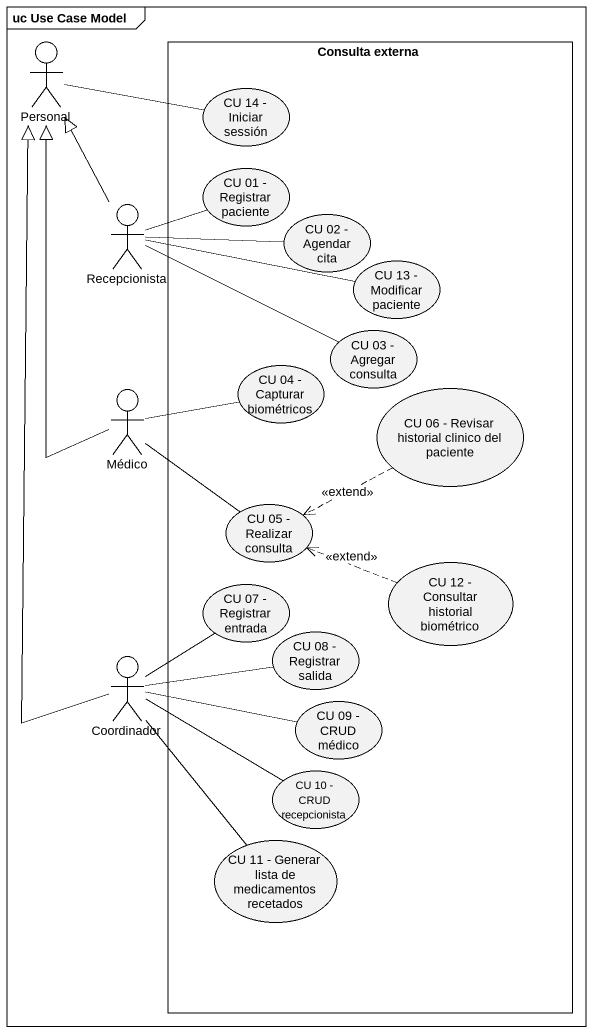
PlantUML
@startuml
mainframe uc Use Case Model
actor Personal
rectangle "Consulta externa" as Consulta_externa {
  usecase "CU 14 - Iniciar sessión" as CU_14_Iniciar_sessión
  usecase "CU 01 - Registrar paciente" as CU_01_Registrar_paciente
  usecase "CU 02 - Agendar cita" as CU_02_Agendar_cita
  usecase "CU 13 - Modificar paciente" as CU_13_Modificar_paciente
  usecase "CU 03 - Agregar consulta" as CU_03_Agregar_consulta
  usecase "CU 04 - Capturar biométricos" as CU_04_Capturar_biométricos
  usecase "CU 06 - Revisar historial clinico del paciente" as CU_06_Revisar_historial
  usecase "CU 05 - Realizar consulta" as CU_05_Realizar_consulta
  usecase "CU 07 - Registrar entrada" as CU_07_Registrar_entrada
  usecase "CU 12 - Consultar historial biométrico" as CU_12_Consultar_historial
  usecase "CU 08 - Registrar salida" as CU_08_Registrar_salida
  usecase "CU 09 - CRUD médico" as CU_09_CRUD_médico
  usecase "CU 10 - CRUD recepcionista" as CU_10_CRUD_recepcionista
  usecase "CU 11 - Generar lista de medicamentos recetados" as CU_11_Generar_lista_de
}
actor Recepcionista
actor Médico
actor Coordinador
Personal -right- CU_14_Iniciar_sessión
Recepcionista -up-|> Personal
Recepcionista -right- CU_01_Registrar_paciente
Recepcionista -right- CU_02_Agendar_cita
Recepcionista -right- CU_13_Modificar_paciente
Recepcionista -right- CU_03_Agregar_consulta
Médico -up-|> Personal
Médico -right- CU_04_Capturar_biométricos
CU_06_Revisar_historial .left.> CU_05_Realizar_consulta : <<extend>>
CU_05_Realizar_consulta -up- Médico
CU_12_Consultar_historial .left.> CU_05_Realizar_consulta : <<extend>>
Coordinador -up-|> Personal
Coordinador -up- CU_07_Registrar_entrada
Coordinador -right- CU_08_Registrar_salida
Coordinador -right- CU_09_CRUD_médico
Coordinador -right- CU_10_CRUD_recepcionista
Coordinador -- CU_11_Generar_lista_de
@enduml
